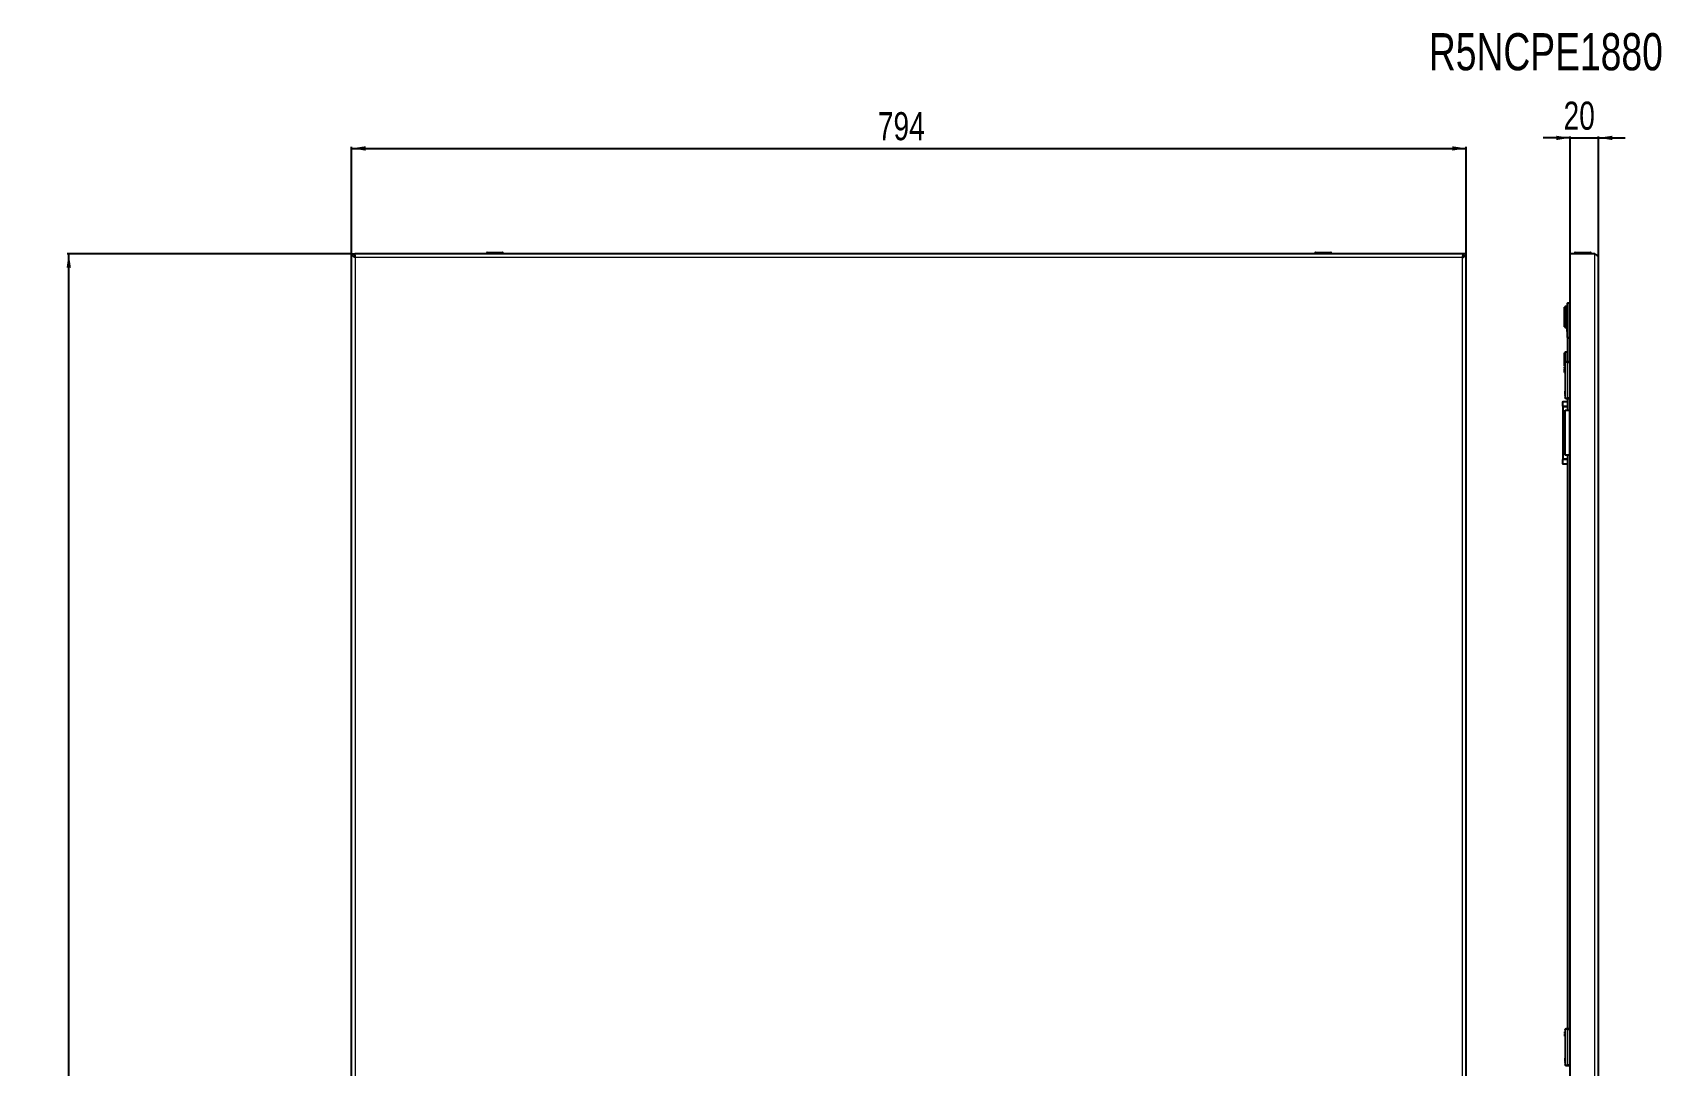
# Model space of a CAD drawing. Header units: millimetres. Extents: x -598 to 1638, y -1011 to 1043.
# Drawn here: x -598 to 562, y 308 to 1043 of the extents above; entities that cross this region are included whole.
import ezdxf

# ---------------------------------------------------------------- set-up
doc = ezdxf.new("R2010")
doc.units = ezdxf.units.MM
doc.layers.add('FORMAT', color=7, linetype='Continuous')
doc.styles.add('SLDTEXTSTYLE0', font='TXT', dxfattribs={"width": 0.75})
doc.dimstyles.new('SLDDIMSTYLE0', dxfattribs={"dimtxt": 20, "dimasz": 10, "dimexe": 0, "dimexo": 0.0625, "dimgap": 5, "dimtad": 2, "dimdec": 1, "dimrnd": 1e-09, "dimzin": 12, "dimdsep": 46, "dimtxsty": 'SLDTEXTSTYLE0', "dimsah": 1, "dimcen": 0.09, "dimadec": 0, "dimazin": 3, "dimtfac": 1, "dimtofl": 0, "dimtmove": 0, "dimatfit": 3, "dimfxl": 0, "dimfrac": 2, "dimtolj": 1, "dimtzin": 12, "dimarcsym": 0})
doc.dimstyles.new('SLDDIMSTYLE1', dxfattribs={"dimtxt": 20, "dimasz": 10, "dimexe": 0, "dimexo": 0.0625, "dimgap": 5, "dimtad": 2, "dimdec": 1, "dimrnd": 1e-09, "dimzin": 12, "dimdsep": 46, "dimtxsty": 'SLDTEXTSTYLE0', "dimsah": 1, "dimcen": 0.09, "dimadec": 0, "dimazin": 3, "dimtfac": 1, "dimtmove": 0, "dimatfit": 0, "dimfxl": 0, "dimfrac": 2, "dimtolj": 1, "dimtzin": 12, "dimarcsym": 0})

# ---------------------------------------------------------------- blocks, each defined once
blk = doc.blocks.new('_D')
at = {"layer": 'FORMAT'}
for p, q in [((-370.8, 885.7), (-370.8, 961.7)), ((-370.8, 960.7), (423.2, 960.7)), ((423.2, 885.7), (423.2, 961.7))]:
    blk.add_line(p, q, dxfattribs=at)
for points in [[(-370.8, 960.7), (-360.8, 959.1), (-360.8, 962.2)], [(423.2, 960.7), (413.2, 962.2), (413.2, 959.1)]]:
    blk.add_solid(points, dxfattribs=at)
at = {"layer": 'FORMAT', "insert": (4.1, 986.5), "char_height": 20, "attachment_point": 1, "style": 'SLDTEXTSTYLE0'}
blk.add_mtext('794', dxfattribs=at)
blk = doc.blocks.new('_D_1')
at = {"layer": 'FORMAT'}
for p, q in [((-370.8, 885.7), (-573.2, 885.7)), ((-572.2, -869.3), (-572.2, 885.7)), ((-370.8, -869.3), (-573.2, -869.3))]:
    blk.add_line(p, q, dxfattribs=at)
for points in [[(-572.2, 885.7), (-573.7, 875.7), (-570.6, 875.7)], [(-572.2, -869.3), (-570.6, -859.3), (-573.7, -859.3)]]:
    blk.add_solid(points, dxfattribs=at)
at = {"layer": 'FORMAT', "insert": (-597.9, 29.1), "char_height": 20, "attachment_point": 1, "rotation": 90, "style": 'SLDTEXTSTYLE0'}
blk.add_mtext('1755', dxfattribs=at)
blk = doc.blocks.new('_D_3')
at = {"layer": 'FORMAT'}
for p, q in [((497.3, 968.2), (478, 968.2)), ((497.3, 885.7), (497.3, 969.2)), ((497.3, 968.2), (517.3, 968.2)), ((517.3, 883.1), (517.3, 969.2)), ((517.3, 968.2), (536.5, 968.2))]:
    blk.add_line(p, q, dxfattribs=at)
for points in [[(497.3, 968.2), (487.3, 969.7), (487.3, 966.6)], [(517.3, 968.2), (527.3, 966.6), (527.3, 969.7)]]:
    blk.add_solid(points, dxfattribs=at)
at = {"layer": 'FORMAT', "insert": (492.5, 994), "char_height": 20, "attachment_point": 1, "style": 'SLDTEXTSTYLE0'}
blk.add_mtext('20', dxfattribs=at)

msp = doc.modelspace()

# ---------------------------------------------------------------- linework, layer by layer
at = {"color": 7, "linetype": 'Continuous', "lineweight": 25}
for p, q in [((-370.76, -869.33), (-370.76, 885.67)), ((-370.76, 885.67), (-368.76, 885.67)), ((-368.46, 883.95), (-368.46, 885.67)), ((420.94, 885.67), (-368.46, 885.67)), ((-274.51, 886.42), (-274.51, 885.67)), ((-274.26, 886.67), (-263.26, 886.67)), ((-263.01, 885.67), (-263.01, 886.42)), ((315.49, 886.42), (315.49, 885.67)), ((315.74, 886.67), (318.23, 886.67)), ((318.23, 886.67), (326.74, 886.67)), ((326.99, 885.67), (326.99, 886.42)), ((420.94, 885.67), (420.94, 883.97)), ((423.24, 885.67), (421.24, 885.67)), ((423.24, -869.33), (423.24, 885.67)), ((497.27, -869.33), (497.27, 885.67)), ((514.67, 885.67), (497.27, 885.67)), ((500.52, 886.42), (500.52, 885.67)), ((500.77, 886.67), (501.67, 886.67)), ((501.67, 886.67), (511.77, 886.67)), ((512.02, 885.67), (512.02, 886.42)), ((517.27, 883.07), (517.27, 85.67)), ((493.77, 848.17), (493.27, 847.67)), ((493.27, 840.67), (493.27, 847.67)), ((495.27, 848.17), (493.77, 848.17)), ((493.77, 848.17), (493.77, 840.67)), ((495.27, 825.97), (495.27, 850.37)), ((495.57, 850.67), (497.27, 850.67)), ((493.27, 833.67), (493.27, 840.67)), ((493.77, 840.67), (493.77, 833.17)), ((495.05, 839.61), (495.07, 839.61)), ((495.27, 836.38), (495.05, 836.38)), ((495.07, 846.02), (495.27, 846.02)), ((495.07, 844.03), (495.07, 846.02)), ((495.07, 844.03), (495.27, 844.03)), ((495.07, 842.06), (495.07, 844.03)), ((495.07, 842.06), (495.27, 842.06)), ((495.07, 841.02), (495.27, 841.02)), ((495.07, 839.97), (495.07, 841.02)), ((495.07, 839.97), (495.27, 839.97)), ((495.07, 838.58), (495.07, 839.97)), ((495.07, 838.58), (495.27, 838.58)), ((495.07, 838.09), (495.07, 838.58)), ((495.07, 837.3), (495.07, 838.09)), ((495.07, 838.09), (495.27, 838.09)), ((495.07, 837.3), (495.27, 837.3)), ((495.07, 836.52), (495.07, 837.3)), ((493.27, 833.67), (493.77, 833.17)), ((493.77, 833.17), (495.07, 833.17)), ((495.07, 833.07), (495.27, 833.07)), ((495.07, 832.73), (495.07, 833.07)), ((495.07, 832.73), (495.27, 832.73)), ((495.07, 832.06), (495.07, 832.71)), ((495.07, 832.06), (495.27, 832.06)), ((495.07, 831.03), (495.27, 831.03)), ((495.07, 830.92), (495.07, 831.03)), ((495.07, 830.92), (495.27, 830.92)), ((495.07, 830.67), (495.07, 830.92)), ((495.07, 830.67), (495.27, 830.67)), ((495.07, 830.32), (495.07, 830.67)), ((495.07, 830.32), (495.27, 830.32)), ((495.27, 825.67), (495.27, 808.67)), ((495.27, 825.67), (495.57, 825.67)), ((496.22, 825.67), (495.57, 825.67)), ((496.22, 825.67), (497.27, 825.67)), ((493.77, 815.67), (493.27, 815.17)), ((493.27, 805.94), (493.27, 815.17)), ((495.27, 815.67), (493.77, 815.67)), ((493.77, 815.67), (493.77, 808.49)), ((493.27, 804.27), (493.27, 804.96)), ((493.27, 801.17), (493.27, 803.46)), ((493.27, 801.17), (493.77, 800.67)), ((493.67, 808.17), (493.67, 783.17)), ((497.16, 808.67), (495.67, 808.67)), ((491.72, 779.67), (491.72, 777.67)), ((495.27, 780.17), (492.22, 780.17)), ((495.27, 782.67), (495.27, 774.17)), ((495.67, 782.67), (497.27, 782.67)), ((492.22, 777.17), (495.27, 777.17)), ((492.22, 777.17), (492.22, 776.87)), ((492.22, 739.47), (492.22, 776.87)), ((492.22, 776.87), (495.22, 776.87)), ((493.77, 742.17), (493.77, 774.17)), ((493.77, 774.17), (496.77, 774.17)), ((494.72, 777.17), (494.72, 776.87)), ((495.22, 776.87), (495.27, 776.87)), ((497.27, 774.17), (496.77, 774.17)), ((491.72, 738.67), (491.72, 736.67)), ((495.22, 739.47), (492.22, 739.47)), ((492.22, 739.47), (492.22, 739.17)), ((495.27, 739.17), (492.22, 739.17)), ((492.22, 736.17), (495.27, 736.17)), ((496.77, 742.17), (493.77, 742.17)), ((494.72, 739.47), (494.72, 739.17)), ((495.27, 739.47), (495.22, 739.47)), ((495.27, 742.17), (495.27, 333.67)), ((496.77, 742.17), (497.27, 742.17)), ((493.67, 333.17), (493.67, 308.17)), ((497.27, 333.67), (495.67, 333.67)), ((495.67, 307.67), (497.27, 307.67))]:
    msp.add_line(p, q, dxfattribs=at)
at = {"color": 8, "linetype": 'Continuous', "lineweight": 18}
for p, q in [((-368.16, 883.07), (-368.16, 85.51)), ((420.64, 883.07), (-368.16, 883.07)), ((-263.01, 886.42), (-274.51, 886.42)), ((318.09, 886.42), (315.49, 886.42)), ((326.99, 886.42), (318.09, 886.42)), ((420.64, -866.73), (420.64, 883.07)), ((501.46, 886.42), (500.52, 886.42)), ((512.02, 886.42), (501.46, 886.42)), ((514.67, -869.33), (514.67, 885.67)), ((495.27, 850.37), (495.57, 850.37)), ((495.57, 850.67), (495.57, 850.37)), ((495.57, 850.37), (495.57, 825.97)), ((497.27, 850.37), (495.57, 850.37)), ((495.07, 834.8), (495.27, 834.8)), ((495.57, 825.97), (495.27, 825.97)), ((495.57, 825.97), (495.57, 825.67)), ((495.57, 825.97), (497.27, 825.97)), ((495.67, 808.17), (497.27, 808.17)), ((495.67, 783.17), (495.67, 808.17)), ((497.27, 783.17), (495.67, 783.17)), ((495.22, 776.87), (495.22, 777.17)), ((495.22, 774.17), (495.22, 776.87)), ((496.77, 742.17), (496.77, 774.17)), ((495.22, 739.47), (495.22, 742.17)), ((495.22, 739.17), (495.22, 739.47)), ((495.67, 308.17), (495.67, 333.17)), ((495.67, 333.17), (497.27, 333.17)), ((497.27, 308.17), (495.67, 308.17))]:
    msp.add_line(p, q, dxfattribs=at)
at = {"color": 7, "linetype": 'Continuous', "lineweight": 25}
for centre, radius, start, end in [((-274.26, 886.42), 0.25, 90, 180), ((-263.26, 886.42), 0.25, 0, 90), ((315.74, 886.42), 0.25, 90, 180), ((326.74, 886.42), 0.25, 0, 90), ((500.77, 886.42), 0.25, 90, 180), ((511.77, 886.42), 0.25, 0, 90), ((495.57, 850.37), 0.3, 90, 180), ((495.57, 825.97), 0.3, 180, 270), ((492.22, 779.67), 0.5, 90, 180), ((492.22, 777.67), 0.5, 180, 270), ((492.22, 738.67), 0.5, 90, 180), ((492.22, 736.67), 0.5, 180, 270)]:
    msp.add_arc(centre, radius, start, end, dxfattribs=at)
for points, knots in [([(-370.76, 885.67), (-370.76, 885.56), (-370.75, 885.45), (-370.68, 885.24), (-370.63, 885.13), (-370.5, 884.91), (-370.42, 884.8), (-370.23, 884.59), (-370.12, 884.48), (-369.88, 884.26), (-369.75, 884.15), (-369.47, 883.94), (-369.31, 883.83), (-368.84, 883.5), (-368.51, 883.29), (-368.16, 883.07)], [0, 0, 0, 0, 0.125, 0.125, 0.25, 0.25, 0.375, 0.375, 0.5, 0.5, 0.625, 0.625, 0.75, 0.75, 1, 1, 1, 1]), ([(-368.76, 885.67), (-368.76, 885.23), (-368.7, 884.8), (-368.48, 883.94), (-368.32, 883.5), (-368.16, 883.07)], [0, 0, 0, 0, 0.5, 0.5, 1, 1, 1, 1]), ([(-368.16, 883.07), (-368.19, 883.41), (-368.21, 883.75), (-368.26, 884.38), (-368.29, 884.67), (-368.34, 885.15), (-368.36, 885.34), (-368.41, 885.6), (-368.44, 885.67), (-368.46, 885.67)], [0, 0, 0, 0, 0.25, 0.25, 0.5, 0.5, 0.75, 0.75, 1, 1, 1, 1]), ([(420.64, 883.07), (420.81, 883.18), (420.98, 883.29), (421.31, 883.5), (421.48, 883.61), (421.79, 883.83), (421.94, 883.94), (422.22, 884.15), (422.36, 884.26), (422.6, 884.48), (422.71, 884.59), (422.89, 884.8), (422.97, 884.91), (423.17, 885.24), (423.24, 885.45), (423.24, 885.67)], [0, 0, 0, 0, 0.125, 0.125, 0.25, 0.25, 0.375, 0.375, 0.5, 0.5, 0.625, 0.625, 0.75, 0.75, 1, 1, 1, 1]), ([(420.94, 885.67), (420.91, 885.67), (420.89, 885.6), (420.84, 885.34), (420.81, 885.15), (420.76, 884.67), (420.74, 884.38), (420.69, 883.75), (420.66, 883.41), (420.64, 883.07)], [0, 0, 0, 0, 0.25, 0.25, 0.5, 0.5, 0.75, 0.75, 1, 1, 1, 1]), ([(420.64, 883.07), (420.79, 883.5), (420.95, 883.93), (421.17, 884.8), (421.24, 885.23), (421.24, 885.67)], [0, 0, 0, 0, 0.5, 0.5, 1, 1, 1, 1]), ([(514.67, 885.67), (514.84, 885.56), (515.01, 885.45), (515.35, 885.24), (515.51, 885.13), (515.83, 884.91), (515.98, 884.8), (516.26, 884.59), (516.39, 884.48), (516.63, 884.26), (516.74, 884.15), (516.93, 883.94), (517.01, 883.83), (517.21, 883.5), (517.27, 883.29), (517.27, 883.07)], [0, 0, 0, 0, 0.125, 0.125, 0.25, 0.25, 0.375, 0.375, 0.5, 0.5, 0.625, 0.625, 0.75, 0.75, 1, 1, 1, 1]), ([(495.07, 841.19), (495.07, 841.23), (495.07, 841.52), (495.07, 841.81), (495.07, 842.06)], [0, 0, 0, 0, 0.13949841, 1, 1, 1, 1]), ([(495.07, 834.8), (495.07, 835.12), (495.07, 835.73), (495.07, 836.3), (495.07, 836.33), (495.07, 836.34)], [0, 0, 0, 0, 0.4156784, 0.7762775, 1, 1, 1, 1]), ([(495.07, 833.07), (495.07, 833.4), (495.07, 834.03), (495.07, 834.56), (495.07, 834.8)], [0, 0, 0, 0, 0.5367999, 1, 1, 1, 1]), ([(495.07, 831.03), (495.07, 831.17), (495.07, 831.44), (495.07, 831.86), (495.07, 832.06)], [0, 0, 0, 0, 0.5476433, 1, 1, 1, 1]), ([(493.37, 806.17), (493.37, 806.23), (493.37, 806.31), (493.37, 806.4), (493.37, 806.49), (493.37, 806.62), (493.37, 806.65), (493.37, 806.67)], [0, 0, 0, 0, 0.1246927, 0.1871822, 0.2497734, 0.5000394, 1, 1, 1, 1]), ([(493.37, 805.96), (493.37, 805.96), (493.37, 805.97), (493.37, 805.98), (493.37, 805.99), (493.37, 806.01), (493.37, 806.05), (493.37, 806.09), (493.37, 806.14), (493.37, 806.16), (493.37, 806.17)], [0, 0, 0, 0, 0.1288253, 0.1801694, 0.2433966, 0.3698599, 0.4998642, 0.7496495, 0.8434763, 1, 1, 1, 1]), ([(493.37, 804.45), (493.37, 804.53), (493.37, 804.69), (493.37, 804.91), (493.37, 805.08), (493.37, 805.25), (493.37, 805.36), (493.37, 805.37), (493.37, 805.37)], [0, 0, 0, 0, 0.12504855, 0.2498861, 0.37085579, 0.49981991, 0.74960864, 1, 1, 1, 1]), ([(493.37, 803.61), (493.37, 803.62), (493.37, 803.63), (493.37, 803.71), (493.37, 803.81), (493.37, 803.94), (493.37, 804.15), (493.37, 804.33), (493.37, 804.45)], [0, 0, 0, 0, 0.25007, 0.3791813, 0.5004993, 0.6241696, 0.7508424, 1, 1, 1, 1]), ([(493.37, 787.73), (493.37, 787.72), (493.37, 787.71), (493.37, 787.62), (493.37, 787.53), (493.37, 787.4), (493.37, 787.19), (493.37, 787.01), (493.37, 786.88)], [0, 0, 0, 0, 0.2500695, 0.3795588, 0.5004992, 0.6245563, 0.7508428, 1, 1, 1, 1]), ([(493.37, 786.88), (493.37, 786.84), (493.37, 786.77), (493.37, 786.61), (493.37, 786.43), (493.37, 786.25), (493.37, 786.09), (493.37, 785.98), (493.37, 785.97), (493.37, 785.96)], [0, 0, 0, 0, 0.06263661, 0.12527825, 0.25007232, 0.37484052, 0.49999408, 0.74969583, 1, 1, 1, 1]), ([(493.37, 785.37), (493.37, 785.37), (493.37, 785.37), (493.37, 785.36), (493.37, 785.35), (493.37, 785.32), (493.37, 785.26), (493.37, 785.21), (493.37, 785.17)], [0, 0, 0, 0, 0.1310705, 0.1824367, 0.2437962, 0.3713877, 0.5004416, 1, 1, 1, 1]), ([(493.37, 785.17), (493.37, 785.14), (493.37, 785.09), (493.37, 785), (493.37, 784.94), (493.37, 784.85), (493.37, 784.72), (493.37, 784.69), (493.37, 784.67)], [0, 0, 0, 0, 0.0626863, 0.1251726, 0.1876279, 0.2501847, 0.5003136, 1, 1, 1, 1]), ([(493.37, 331.17), (493.37, 331.23), (493.37, 331.31), (493.37, 331.4), (493.37, 331.49), (493.37, 331.62), (493.37, 331.65), (493.37, 331.67)], [0, 0, 0, 0, 0.12469266, 0.18718223, 0.24977336, 0.50003944, 1, 1, 1, 1]), ([(493.37, 330.96), (493.37, 330.96), (493.37, 330.97), (493.37, 330.98), (493.37, 330.99), (493.37, 331.01), (493.37, 331.05), (493.37, 331.09), (493.37, 331.14), (493.37, 331.16), (493.37, 331.17)], [0, 0, 0, 0, 0.1288253, 0.1801694, 0.2433966, 0.3698599, 0.4998642, 0.7496495, 0.8434763, 1, 1, 1, 1]), ([(493.37, 329.45), (493.37, 329.53), (493.37, 329.69), (493.37, 329.91), (493.37, 330.08), (493.37, 330.25), (493.37, 330.36), (493.37, 330.37), (493.37, 330.37)], [0, 0, 0, 0, 0.1250486, 0.2498861, 0.3708558, 0.4998199, 0.7496086, 1, 1, 1, 1]), ([(493.37, 328.61), (493.37, 328.62), (493.37, 328.63), (493.37, 328.71), (493.37, 328.81), (493.37, 328.94), (493.37, 329.15), (493.37, 329.33), (493.37, 329.45)], [0, 0, 0, 0, 0.25007, 0.3791813, 0.5004993, 0.6241696, 0.7508424, 1, 1, 1, 1]), ([(493.37, 312.73), (493.37, 312.72), (493.37, 312.71), (493.37, 312.62), (493.37, 312.53), (493.37, 312.4), (493.37, 312.19), (493.37, 312.01), (493.37, 311.88)], [0, 0, 0, 0, 0.2500695, 0.3795588, 0.5004992, 0.6245563, 0.7508428, 1, 1, 1, 1]), ([(493.37, 311.88), (493.37, 311.84), (493.37, 311.77), (493.37, 311.61), (493.37, 311.43), (493.37, 311.25), (493.37, 311.09), (493.37, 310.98), (493.37, 310.97), (493.37, 310.96)], [0, 0, 0, 0, 0.0626366, 0.1252782, 0.2500723, 0.3748405, 0.4999941, 0.7496958, 1, 1, 1, 1]), ([(493.37, 310.37), (493.37, 310.37), (493.37, 310.37), (493.37, 310.36), (493.37, 310.35), (493.37, 310.32), (493.37, 310.26), (493.37, 310.21), (493.37, 310.17)], [0, 0, 0, 0, 0.1310705, 0.1824367, 0.2437962, 0.3713877, 0.5004416, 1, 1, 1, 1]), ([(493.37, 310.17), (493.37, 310.14), (493.37, 310.09), (493.37, 310), (493.37, 309.94), (493.37, 309.85), (493.37, 309.72), (493.37, 309.69), (493.37, 309.67)], [0, 0, 0, 0, 0.0626863, 0.1251726, 0.1876279, 0.2501847, 0.5003136, 1, 1, 1, 1])]:
    msp.add_open_spline(points, degree=3, knots=knots, dxfattribs=at)
for points in [[(493.67, 808.17), (493.68, 808.23), (493.69, 808.37), (493.81, 808.53), (493.98, 808.65), (494.11, 808.66), (494.17, 808.67)], [(495.67, 808.67), (495.48, 808.67), (495.08, 808.67), (494.59, 808.67), (494.24, 808.67), (494.19, 808.67), (494.17, 808.67)], [(494.17, 782.67), (494.11, 782.68), (493.98, 782.69), (493.81, 782.81), (493.69, 782.97), (493.68, 783.1), (493.67, 783.17)], [(494.17, 782.67), (494.19, 782.67), (494.24, 782.67), (494.59, 782.67), (495.08, 782.67), (495.48, 782.67), (495.67, 782.67)], [(493.67, 333.17), (493.68, 333.23), (493.69, 333.37), (493.81, 333.53), (493.98, 333.65), (494.11, 333.66), (494.17, 333.67)], [(495.67, 333.67), (495.48, 333.67), (495.08, 333.67), (494.59, 333.67), (494.24, 333.67), (494.19, 333.67), (494.17, 333.67)], [(494.17, 307.67), (494.11, 307.68), (493.98, 307.69), (493.81, 307.81), (493.69, 307.97), (493.68, 308.1), (493.67, 308.17)], [(494.17, 307.67), (494.19, 307.67), (494.24, 307.67), (494.59, 307.67), (495.08, 307.67), (495.48, 307.67), (495.67, 307.67)]]:
    msp.add_open_spline(points, degree=3, dxfattribs=at)
at = {"color": 8, "linetype": 'Continuous', "lineweight": 18}
for points in [[(495.67, 808.17), (495.41, 808.17), (494.89, 808.17), (494.23, 808.17), (493.76, 808.17), (493.7, 808.17), (493.67, 808.17)], [(495.67, 808.67), (495.67, 808.66), (495.67, 808.65), (495.67, 808.53), (495.67, 808.37), (495.67, 808.23), (495.67, 808.17)], [(493.67, 783.17), (493.7, 783.17), (493.76, 783.17), (494.23, 783.17), (494.89, 783.17), (495.41, 783.17), (495.67, 783.17)], [(495.67, 783.17), (495.67, 783.1), (495.67, 782.97), (495.67, 782.81), (495.67, 782.69), (495.67, 782.68), (495.67, 782.67)], [(495.67, 333.17), (495.41, 333.17), (494.89, 333.17), (494.23, 333.17), (493.76, 333.17), (493.7, 333.17), (493.67, 333.17)], [(495.67, 333.67), (495.67, 333.66), (495.67, 333.65), (495.67, 333.53), (495.67, 333.37), (495.67, 333.23), (495.67, 333.17)], [(493.67, 308.17), (493.7, 308.17), (493.76, 308.17), (494.23, 308.17), (494.89, 308.17), (495.41, 308.17), (495.67, 308.17)], [(495.67, 308.17), (495.67, 308.1), (495.67, 307.97), (495.67, 307.81), (495.67, 307.69), (495.67, 307.68), (495.67, 307.67)]]:
    msp.add_open_spline(points, degree=3, dxfattribs=at)

# ---------------------------------------------------------------- texts
at = {"layer": 'FORMAT', "insert": (396.57, 1042.76), "char_height": 26.458, "attachment_point": 1, "style": 'SLDTEXTSTYLE0'}
msp.add_mtext('R5NCPE1880', dxfattribs=at)

# ---------------------------------------------------------------- dimensions: what is measured, and where the dimension line sits
at = {"layer": 'FORMAT'}
for base, p1, p2, dimstyle, picture, middle in [((423.24, 960.67), (-370.76, 885.67), (423.24, 885.67), 'SLDDIMSTYLE0', '_D', (26.24, 960.67)), ((517.27, 968.17), (497.27, 885.67), (517.27, 883.07), 'SLDDIMSTYLE1', '_D_3', (507.27, 968.17))]:
    dim = msp.add_linear_dim(base=base, p1=p1, p2=p2, dimstyle=dimstyle, dxfattribs=at)
    dim.commit()
    dim.dimension.update_dxf_attribs({"geometry": picture, "text_midpoint": middle, "dimtype": 160})
dim = msp.add_linear_dim(base=(-572.15, 885.67), p1=(-370.76, -869.33), p2=(-370.76, 885.67), angle=90, dimstyle='SLDDIMSTYLE0', dxfattribs=at)
dim.commit()
dim.dimension.update_dxf_attribs({"geometry": '_D_1', "text_midpoint": (-572.15, 58.63), "dimtype": 160})

doc.saveas('drawing.dxf')
